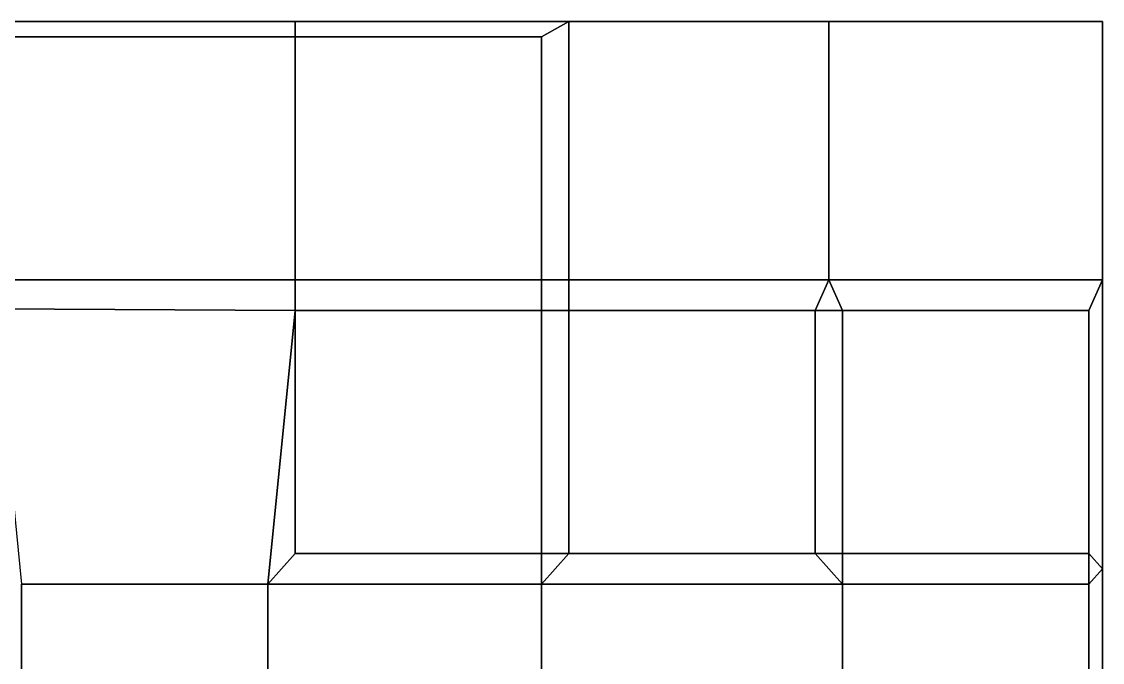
# Model space of a CAD drawing. Extents: x -252 to 252, y 0 to 101.
# Drawn here: x -68.4 to 5.6, y 49.8 to 93.7 of the extents above; entities that cross this region are included whole.
import ezdxf

# ---------------------------------------------------------------- set-up
doc = ezdxf.new("R2010")
doc.units = 0

msp = doc.modelspace()

# ---------------------------------------------------------------- linework, layer by layer
for points in [[(5.587004, 93.664322, 218.68718), (5.587248, -0.000022, 218.687424), (-88.283829, 0, 218.687424), (-88.283646, 93.664322, 218.68718)], [(-30.941805, 93.664322, 200.323898), (5.587004, 93.664322, 218.68718), (-88.283646, 93.664322, 218.68718), (-49.674713, 93.664322, 200.323898)], [(-49.674713, 93.664322, 200.323898), (-88.283646, 93.664322, 218.68718), (-70.280899, 93.664322, 200.323654)], [(-70.280899, 92.616501, 200.323654), (-49.674713, 92.616501, 200.323898), (-49.674713, 93.664322, 200.323898), (-70.280899, 93.664322, 200.323654)], [(-30.941805, 93.664322, 200.323898), (-49.674713, 93.664322, 200.323898), (-49.674713, 92.616501, 200.323898), (-32.815094, 92.616501, 200.323898)], [(-32.815094, 75.979271, 200.323898), (-30.941805, 75.979271, 200.323898), (-30.941805, 93.664322, 200.323898), (-32.815094, 92.616501, 200.323898)], [(-30.941805, 75.979271, 200.323898), (-13.145662, 75.979271, 200.323898), (-13.145662, 93.664322, 200.323654), (-30.941805, 93.664322, 200.323898)], [(-13.145662, 93.664322, 200.323654), (5.587004, 93.664322, 218.68718), (-30.941805, 93.664322, 200.323898)], [(5.587248, 93.664322, 200.323898), (5.587004, 93.664322, 218.68718), (-13.145662, 93.664322, 200.323654)], [(5.587248, 93.664322, 200.323898), (-13.145662, 93.664322, 200.323654), (-13.145662, 75.979271, 200.323898), (5.587248, 75.979271, 200.323898)], [(5.587004, 93.664322, 218.68718), (5.587248, 75.979271, 200.323898), (5.587248, 56.198593, 200.323898)], [(5.587004, 93.664322, 218.68718), (5.587248, 93.664322, 200.323898), (5.587248, 75.979271, 200.323898)], [(5.587248, -0.000022, 218.687424), (5.587004, 93.664322, 218.68718), (5.587248, 56.198593, 200.323898), (5.587248, 37.46571, 200.323898)], [(-70.280899, 75.979271, 200.323654), (-49.674713, 75.979271, 200.323898), (-49.674713, 92.616501, 200.323898), (-70.280899, 92.616501, 200.323654)], [(-32.815338, 92.616501, 209.4655), (-49.674713, 92.616501, 209.4655), (-49.674713, 75.979263, 209.4655), (-32.815338, 75.979263, 209.4655)], [(-49.674713, 75.979263, 209.4655), (-49.674713, 92.616501, 209.4655), (-49.674713, 92.616501, 200.323898), (-49.674713, 75.979271, 200.323898)], [(-49.674713, 92.616501, 209.4655), (-32.815338, 92.616501, 209.4655), (-32.815094, 92.616501, 200.323898), (-49.674713, 92.616501, 200.323898)], [(-32.815338, 92.616501, 209.4655), (-32.815338, 75.979263, 209.4655), (-32.815094, 75.979271, 200.323898), (-32.815094, 92.616501, 200.323898)], [(-49.674713, 73.883644, 200.323898), (-49.674713, 75.979271, 200.323898), (-70.280899, 75.979271, 200.323654), (-70.280899, 73.994667, 200.305344)], [(-49.674713, 75.979271, 200.323898), (-49.674713, 73.883644, 200.323898), (-32.815094, 73.883644, 200.323898), (-32.815094, 75.979271, 200.323898)], [(-32.815338, 75.979263, 209.4655), (-49.674713, 75.979263, 209.4655), (-49.674713, 75.979271, 200.323898), (-32.815094, 75.979271, 200.323898)], [(-32.815094, 73.883644, 200.323898), (-30.941805, 73.883644, 200.323898), (-30.941805, 75.979271, 200.323898), (-32.815094, 75.979271, 200.323898)], [(-30.941805, 75.979271, 200.323898), (-30.941805, 73.883644, 200.323898), (-14.082186, 73.883644, 200.323898), (-13.145662, 75.979271, 200.323898)], [(-14.082186, 73.883644, 200.323898), (-12.209139, 73.883644, 200.323898), (-13.145662, 75.979271, 200.323898)], [(-12.209139, 73.883644, 200.323898), (4.650236, 73.883644, 200.323898), (5.587248, 75.979271, 200.323898), (-13.145662, 75.979271, 200.323898)], [(4.650236, 73.883644, 200.323898), (4.650236, 57.246414, 200.323898), (5.587248, 56.198593, 200.323898), (5.587248, 75.979271, 200.323898)], [(-51.548004, 55.150764, 200.323898), (-49.674713, 73.883644, 200.323898), (-70.280899, 73.994667, 200.305344), (-68.407669, 55.150764, 200.323898)], [(-49.674713, 57.246414, 200.323898), (-49.674713, 73.883644, 200.323898), (-51.548004, 55.150764, 200.323898)], [(-49.674713, 57.246407, 209.4655), (-49.674713, 73.883636, 209.4655), (-49.674713, 73.883644, 200.323898), (-49.674713, 57.246414, 200.323898)], [(-49.674713, 73.883636, 209.4655), (-32.815338, 73.883636, 209.4655), (-32.815094, 73.883644, 200.323898), (-49.674713, 73.883644, 200.323898)], [(-32.815338, 73.883636, 209.4655), (-49.674713, 73.883636, 209.4655), (-49.674713, 57.246407, 209.4655), (-32.815338, 57.246407, 209.4655)], [(-32.815338, 73.883636, 209.4655), (-32.815338, 57.246407, 209.4655), (-32.815094, 57.246414, 200.323898), (-32.815094, 73.883644, 200.323898)], [(-30.941805, 73.883644, 200.323898), (-32.815094, 73.883644, 200.323898), (-32.815094, 57.246414, 200.323898), (-30.941805, 57.246414, 200.323898)], [(-30.941805, 57.246407, 209.4655), (-30.941805, 73.883636, 209.4655), (-30.941805, 73.883644, 200.323898), (-30.941805, 57.246414, 200.323898)], [(-30.941805, 73.883636, 209.4655), (-14.08243, 73.883636, 209.465744), (-14.082186, 73.883644, 200.323898), (-30.941805, 73.883644, 200.323898)], [(-14.08243, 73.883636, 209.465744), (-30.941805, 73.883636, 209.4655), (-30.941805, 57.246407, 209.4655), (-14.08243, 57.246407, 209.4655)], [(-14.08243, 73.883636, 209.465744), (-14.08243, 57.246407, 209.4655), (-14.082186, 57.246414, 200.323898), (-14.082186, 73.883644, 200.323898)], [(-14.082186, 57.246414, 200.323898), (-12.209139, 57.246414, 200.323898), (-12.209139, 73.883644, 200.323898), (-14.082186, 73.883644, 200.323898)], [(-12.209139, 57.246407, 209.465744), (-12.209139, 73.883636, 209.4655), (-12.209139, 73.883644, 200.323898), (-12.209139, 57.246414, 200.323898)], [(-12.209139, 73.883636, 209.4655), (4.65048, 73.883636, 209.4655), (4.650236, 73.883644, 200.323898), (-12.209139, 73.883644, 200.323898)], [(4.65048, 73.883636, 209.4655), (-12.209139, 73.883636, 209.4655), (-12.209139, 57.246407, 209.465744), (4.65048, 57.246407, 209.4655)], [(4.65048, 73.883636, 209.4655), (4.65048, 57.246407, 209.4655), (4.650236, 57.246414, 200.323898), (4.650236, 73.883644, 200.323898)], [(-32.815094, 55.146149, 200.323898), (-32.815094, 57.246414, 200.323898), (-49.674713, 57.246414, 200.323898), (-51.548004, 55.150764, 200.323898)], [(-32.815338, 57.246407, 209.4655), (-49.674713, 57.246407, 209.4655), (-49.674713, 57.246414, 200.323898), (-32.815094, 57.246414, 200.323898)], [(-32.815094, 57.246414, 200.323898), (-32.815094, 55.146149, 200.323898), (-30.941805, 57.246414, 200.323898)], [(-14.082186, 57.246414, 200.323898), (-30.941805, 57.246414, 200.323898), (-32.815094, 55.146149, 200.323898), (-12.209139, 55.150764, 200.323898)], [(-14.08243, 57.246407, 209.4655), (-30.941805, 57.246407, 209.4655), (-30.941805, 57.246414, 200.323898), (-14.082186, 57.246414, 200.323898)], [(-12.209139, 57.246414, 200.323898), (-14.082186, 57.246414, 200.323898), (-12.209139, 55.150764, 200.323898)], [(4.65048, 57.246407, 209.4655), (-12.209139, 57.246407, 209.465744), (-12.209139, 57.246414, 200.323898), (4.650236, 57.246414, 200.323898)], [(-12.209139, 55.150764, 200.323898), (4.650236, 55.150764, 200.323898), (4.650236, 57.246414, 200.323898), (-12.209139, 57.246414, 200.323898)], [(4.650236, 55.150764, 200.323898), (5.587248, 56.198593, 200.323898), (4.650236, 57.246414, 200.323898)], [(4.650236, 55.150764, 200.323898), (4.650236, 38.513527, 200.323898), (5.587248, 37.46571, 200.323898), (5.587248, 56.198593, 200.323898)], [(-68.407608, 38.513527, 209.4655), (-68.407608, 55.150757, 209.4655), (-68.407669, 55.150764, 200.323898), (-68.407669, 38.513531, 200.323898)], [(-68.407608, 55.150757, 209.4655), (-51.548248, 55.150757, 209.4655), (-51.548004, 55.150764, 200.323898), (-68.407669, 55.150764, 200.323898)], [(-51.548248, 55.150757, 209.4655), (-68.407608, 55.150757, 209.4655), (-68.407608, 38.513527, 209.4655), (-51.548248, 38.513527, 209.4655)], [(-51.548248, 55.150757, 209.4655), (-51.548248, 38.513527, 209.4655), (-51.548004, 38.513531, 200.323654), (-51.548004, 55.150764, 200.323898)], [(-32.815094, 36.417885, 200.323898), (-32.815094, 55.146149, 200.323898), (-51.548004, 55.150764, 200.323898), (-51.548004, 38.513531, 200.323654)], [(-12.209139, 55.150764, 200.323898), (-32.815094, 55.146149, 200.323898), (-32.815094, 36.417885, 200.323898), (-12.209139, 38.513527, 200.323898)], [(-12.209139, 38.513527, 209.465744), (-12.209139, 55.150749, 209.4655), (-12.209139, 55.150764, 200.323898), (-12.209139, 38.513527, 200.323898)], [(-12.209139, 55.150749, 209.4655), (4.65048, 55.150749, 209.4655), (4.650236, 55.150764, 200.323898), (-12.209139, 55.150764, 200.323898)], [(4.65048, 55.150749, 209.4655), (-12.209139, 55.150749, 209.4655), (-12.209139, 38.513527, 209.465744), (4.65048, 38.513527, 209.4655)], [(4.65048, 55.150749, 209.4655), (4.65048, 38.513527, 209.4655), (4.650236, 38.513527, 200.323898), (4.650236, 55.150764, 200.323898)]]:
    msp.add_3dface(points)

doc.saveas('drawing.dxf')
